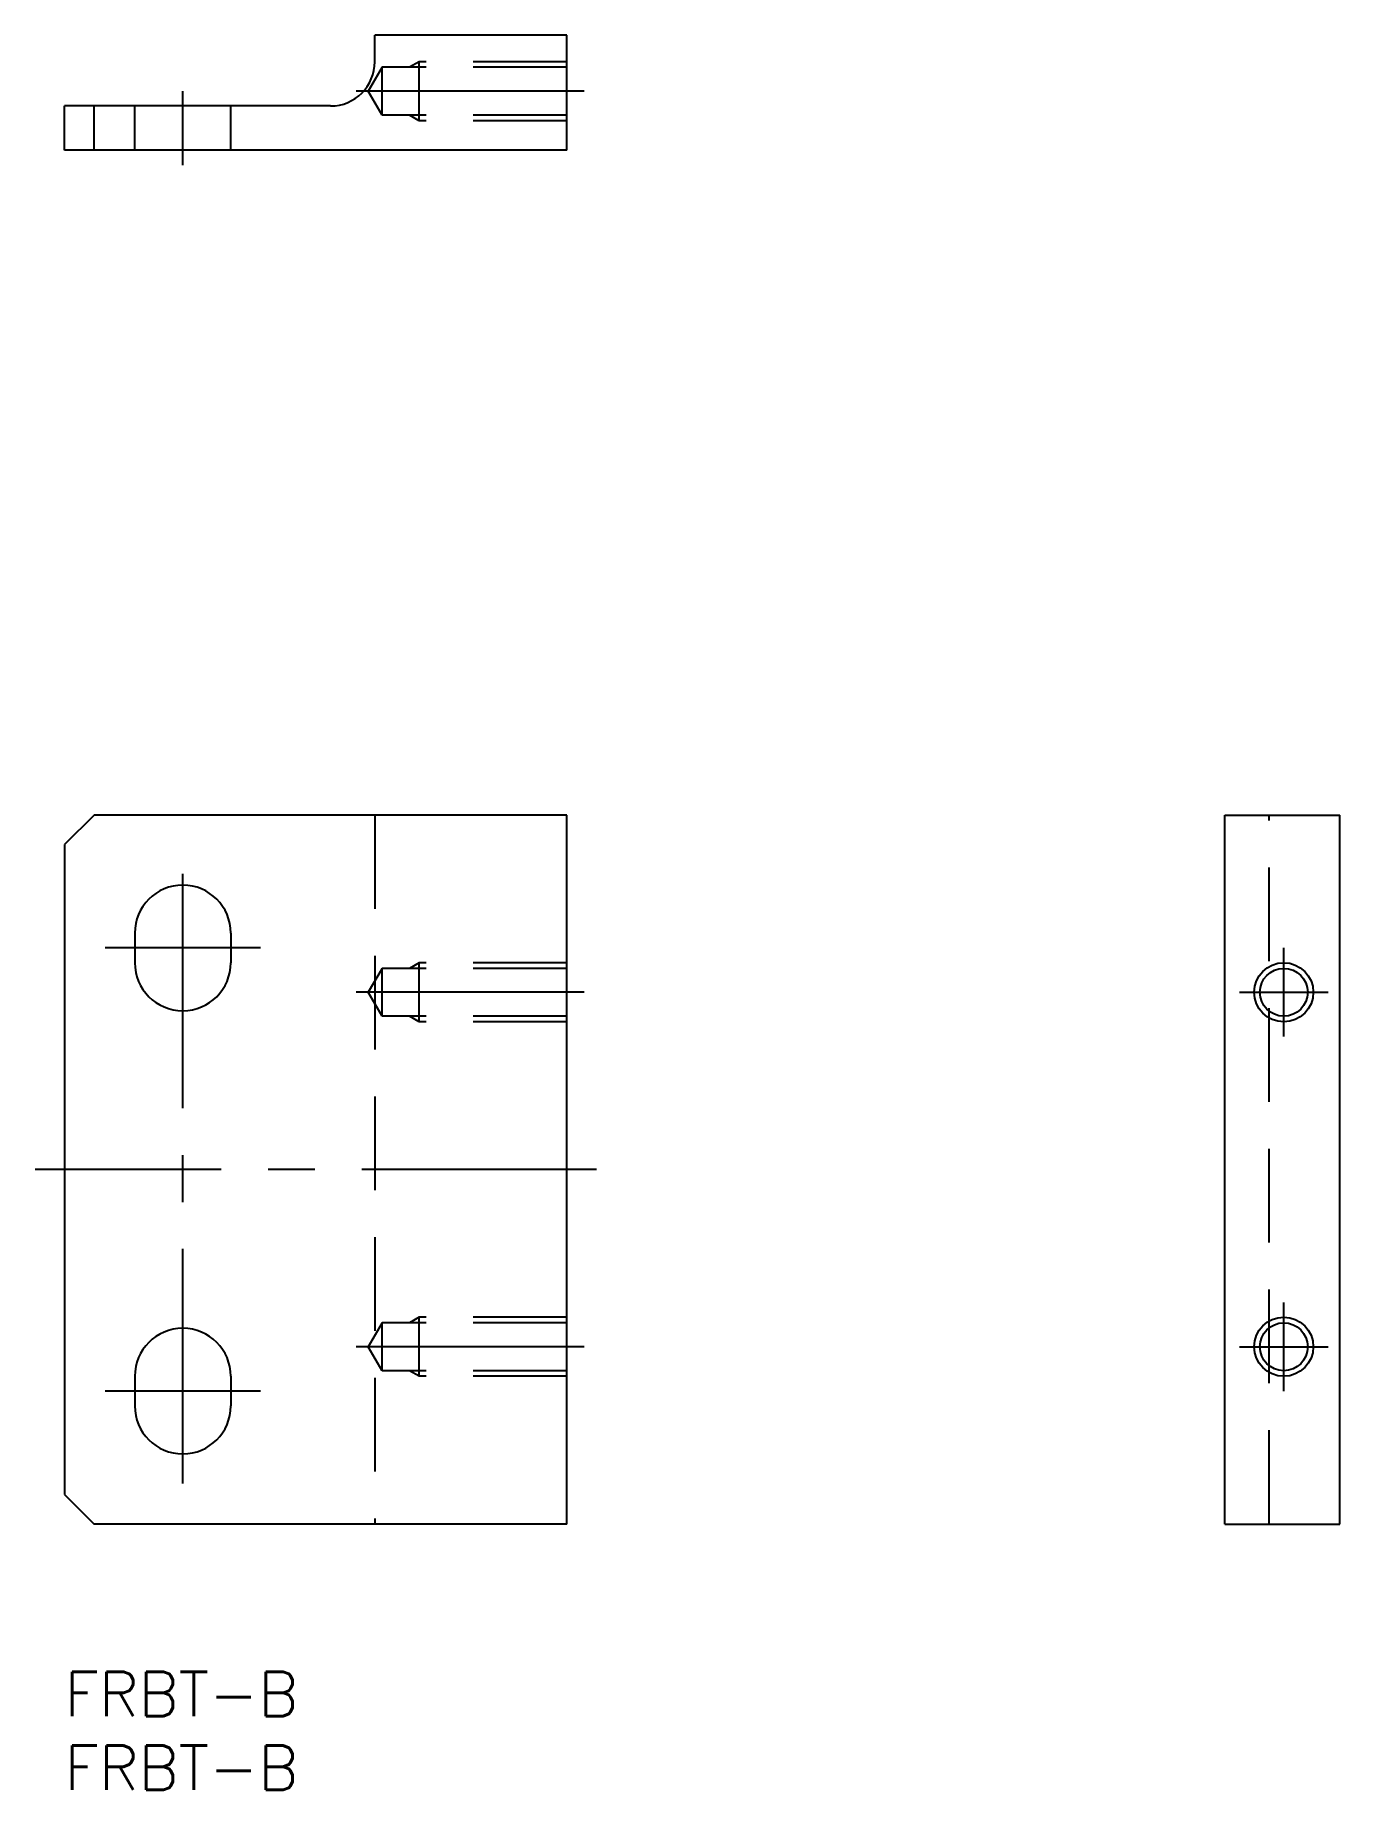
# Model space of a CAD drawing. Extents: x -2 to 86, y -8 to 111.
import ezdxf

# ---------------------------------------------------------------- set-up
doc = ezdxf.new("R2010")
doc.units = 0
doc.header["$LTSCALE"] = 0.5
doc.linetypes.add('CENTER', pattern=[50.8, 31.75, -6.35, 6.35, -6.35])
doc.linetypes.add('DASHED', pattern=[19.05, 12.7, -6.35])
for name, color, linetype in [('MSM_CENTER', 1, 'CENTER'), ('MSM_CONTINUOUS', 7, 'CONTINUOUS'), ('MSM_DASHED', 4, 'DASHED'), ('MSM_NARROW', 5, 'CONTINUOUS'), ('MSM_PART_NUMBER', 7, 'CONTINUOUS')]:
    doc.layers.add(name, color=color, linetype=linetype)
doc.styles.get("Standard").update_dxf_attribs({"font": 'txt.shx', "height": 3, "bigfont": 'bigfont.shx'})

msp = doc.modelspace()

# ---------------------------------------------------------------- linework, layer by layer
at = {"layer": 'MSM_CENTER'}
for p, q in [((8, 102), (8, 107)), ((35.17, 107), (19.74, 107)), ((8, 12.75), (8, 55.25)), ((13.25, 49), (2.75, 49)), ((82.54, 43), (82.54, 49)), ((35.17, 46), (19.74, 46)), ((79.54, 46), (85.54, 46)), ((36, 34), (-2, 34)), ((82.54, 19), (82.54, 25)), ((35.17, 22), (19.74, 22)), ((79.54, 22), (85.54, 22)), ((13.25, 19), (2.75, 19))]:
    msp.add_line(p, q, dxfattribs=at)
at = {"layer": 'MSM_CONTINUOUS'}
for p, q in [((34, 110.8), (21, 110.8)), ((21, 109), (21, 110.8)), ((34, 103), (34, 110.8)), ((0, 103), (0, 106)), ((18, 106), (0, 106)), ((2, 103), (2, 106)), ((34, 103), (0, 103)), ((2, 58), (0, 56)), ((34, 58), (2, 58)), ((34, 10), (34, 58)), ((78.54, 10), (78.54, 58)), ((78.54, 58), (86.34, 58)), ((86.34, 10), (86.34, 58)), ((0, 56), (0, 12)), ((4.75, 50), (4.75, 48)), ((11.25, 50), (11.25, 48)), ((4.75, 20), (4.75, 18)), ((11.25, 20), (11.25, 18)), ((0, 12), (2, 10)), ((34, 10), (2, 10)), ((78.54, 10), (86.34, 10))]:
    msp.add_line(p, q, dxfattribs=at)
for centre in [(82.54, 46), (82.54, 22)]:
    msp.add_circle(centre, 1.62, dxfattribs=at)
for centre, radius, start, end in [((18, 109), 3, 270, 0), ((8, 50), 3.25, 0, 180), ((8, 48), 3.25, 180, 0), ((8, 20), 3.25, 0, 180), ((8, 18), 3.25, 180, 0)]:
    msp.add_arc(centre, radius, start, end, dxfattribs=at)
at = {"layer": 'MSM_DASHED'}
for p, q in [((21.5, 108.62), (20.56, 107)), ((34, 108.62), (21.5, 108.62)), ((21.5, 105.38), (21.5, 108.62)), ((24, 109), (23.34, 108.62)), ((34, 109), (24, 109)), ((24, 105), (24, 109)), ((21.5, 105.38), (20.56, 107)), ((4.75, 103), (4.75, 106)), ((11.25, 103), (11.25, 106)), ((34, 105.38), (21.5, 105.38)), ((24, 105), (23.34, 105.38)), ((34, 105), (24, 105)), ((21, 58), (21, 10)), ((81.54, 10), (81.54, 58)), ((21.5, 47.62), (20.56, 46)), ((34, 47.62), (21.5, 47.62)), ((21.5, 44.38), (21.5, 47.62)), ((24, 48), (23.34, 47.62)), ((34, 48), (24, 48)), ((24, 44), (24, 48)), ((21.5, 44.38), (20.56, 46)), ((34, 44.38), (21.5, 44.38)), ((24, 44), (23.34, 44.38)), ((34, 44), (24, 44)), ((24, 24), (23.34, 23.62)), ((34, 24), (24, 24)), ((24, 20), (24, 24)), ((21.5, 23.62), (20.56, 22)), ((34, 23.62), (21.5, 23.62)), ((21.5, 20.38), (21.5, 23.62)), ((21.5, 20.38), (20.56, 22)), ((34, 20.38), (21.5, 20.38)), ((24, 20), (23.34, 20.38)), ((34, 20), (24, 20))]:
    msp.add_line(p, q, dxfattribs=at)
at = {"layer": 'MSM_NARROW'}
for centre in [(82.54, 46), (82.54, 22)]:
    msp.add_circle(centre, 2, dxfattribs=at)

# ---------------------------------------------------------------- texts
at = {"layer": 'MSM_PART_NUMBER'}
for p in [(0, -3), (0, -8)]:
    msp.add_text('FRBT-B', height=3, dxfattribs=at).set_placement(p)

doc.saveas('drawing.dxf')
